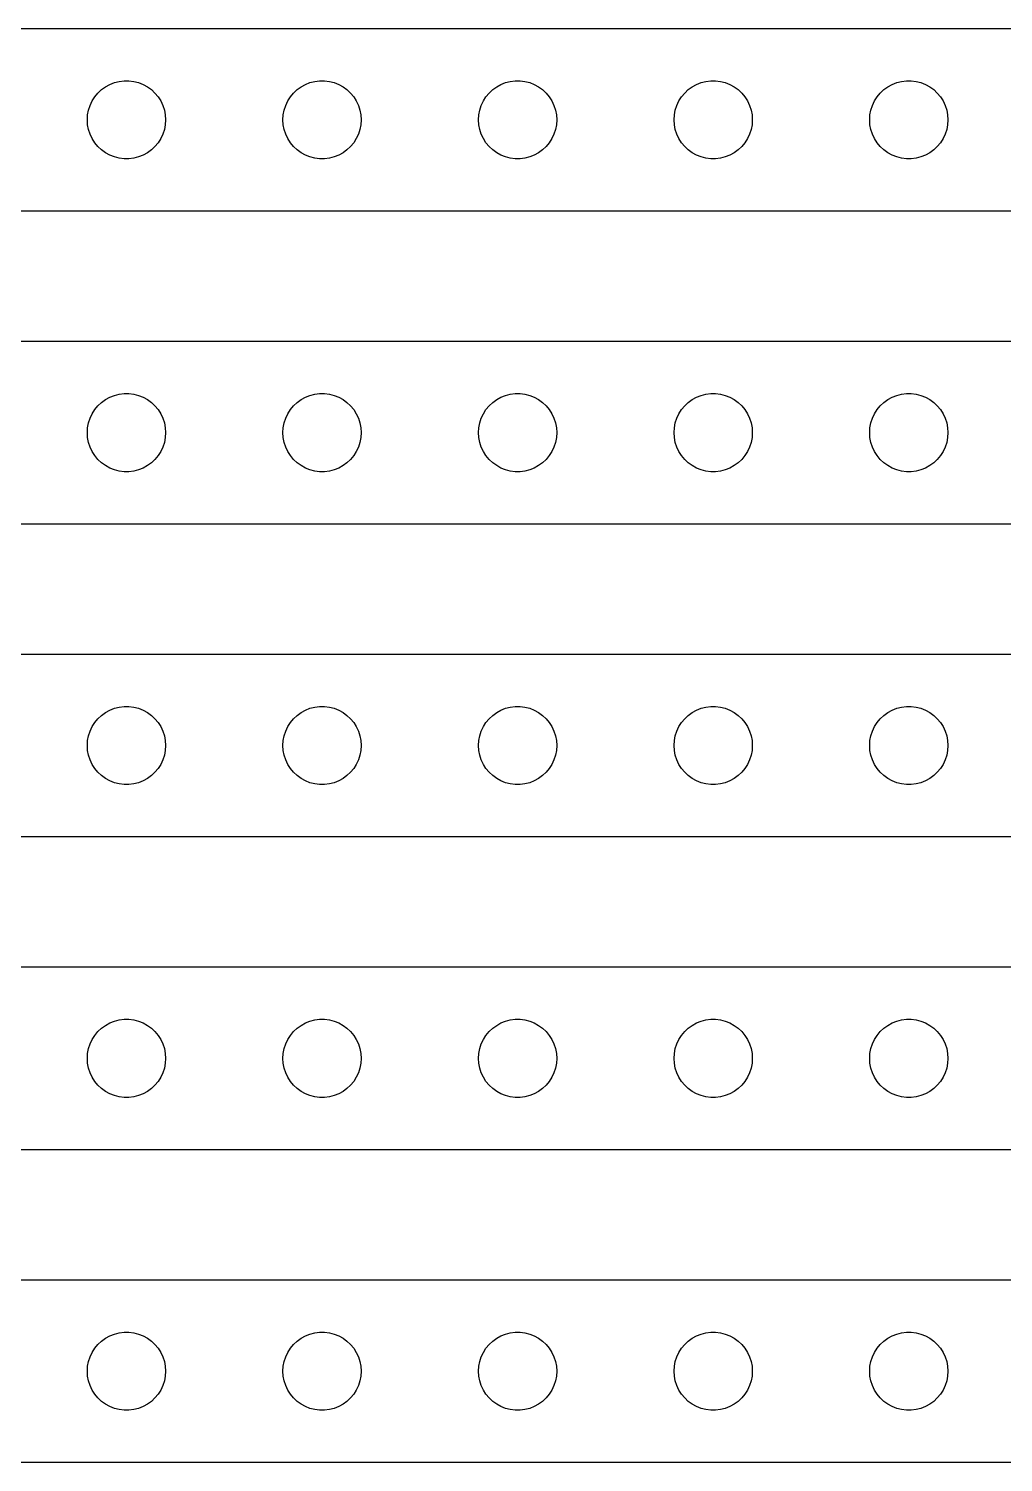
# Model space of a CAD drawing. Header units: metres. Extents: x -150 to 150, y 113 to 223.
# Drawn here: x 0 to 74.8, y 113 to 223 of the extents above; entities that cross this region are included whole.
import ezdxf

# ---------------------------------------------------------------- set-up
doc = ezdxf.new("R2010")
doc.units = ezdxf.units.M

msp = doc.modelspace()

# ---------------------------------------------------------------- linework, layer by layer
for p, q in [((144.814, 222.99), (-144.814, 222.99)), ((6.57294, 218.853), (6.93785, 218.947)), ((6.93785, 218.947), (7.31161, 218.994)), ((7.31161, 218.994), (7.68837, 218.994)), ((7.68837, 218.994), (8.06213, 218.947)), ((8.06213, 218.947), (8.42705, 218.853)), ((21.5729, 218.853), (21.9379, 218.947)), ((21.9379, 218.947), (22.3116, 218.994)), ((22.3116, 218.994), (22.6884, 218.994)), ((22.6884, 218.994), (23.0621, 218.947)), ((23.0621, 218.947), (23.427, 218.853)), ((36.5729, 218.853), (36.9379, 218.947)), ((36.9379, 218.947), (37.3116, 218.994)), ((37.3116, 218.994), (37.6884, 218.994)), ((37.6884, 218.994), (38.0621, 218.947)), ((38.0621, 218.947), (38.427, 218.853)), ((51.5729, 218.853), (51.9379, 218.947)), ((51.9379, 218.947), (52.3116, 218.994)), ((52.3116, 218.994), (52.6884, 218.994)), ((52.6884, 218.994), (53.0621, 218.947)), ((53.0621, 218.947), (53.427, 218.853)), ((66.573, 218.853), (66.9379, 218.947)), ((66.9379, 218.947), (67.3116, 218.994)), ((67.3116, 218.994), (67.6884, 218.994)), ((67.6884, 218.994), (68.0621, 218.947)), ((68.0621, 218.947), (68.427, 218.853)), ((4.87108, 217.445), (5.07294, 217.763)), ((5.07294, 217.763), (5.31308, 218.054)), ((5.31308, 218.054), (5.58772, 218.312)), ((5.58772, 218.312), (5.89252, 218.533)), ((5.89252, 218.533), (6.22266, 218.714)), ((6.22266, 218.714), (6.57294, 218.853)), ((8.42705, 218.853), (8.77733, 218.714)), ((8.77733, 218.714), (9.10747, 218.533)), ((9.10747, 218.533), (9.41226, 218.312)), ((9.41226, 218.312), (9.6869, 218.054)), ((9.6869, 218.054), (9.92705, 217.763)), ((9.92705, 217.763), (10.1289, 217.445)), ((19.8711, 217.445), (20.0729, 217.763)), ((20.0729, 217.763), (20.3131, 218.054)), ((20.3131, 218.054), (20.5877, 218.312)), ((20.5877, 218.312), (20.8925, 218.533)), ((20.8925, 218.533), (21.2227, 218.714)), ((21.2227, 218.714), (21.5729, 218.853)), ((23.427, 218.853), (23.7773, 218.714)), ((23.7773, 218.714), (24.1075, 218.533)), ((24.1075, 218.533), (24.4123, 218.312)), ((24.4123, 218.312), (24.6869, 218.054)), ((24.6869, 218.054), (24.927, 217.763)), ((24.927, 217.763), (25.1289, 217.445)), ((34.8711, 217.445), (35.0729, 217.763)), ((35.0729, 217.763), (35.3131, 218.054)), ((35.3131, 218.054), (35.5877, 218.312)), ((35.5877, 218.312), (35.8925, 218.533)), ((35.8925, 218.533), (36.2227, 218.714)), ((36.2227, 218.714), (36.5729, 218.853)), ((38.427, 218.853), (38.7773, 218.714)), ((38.7773, 218.714), (39.1075, 218.533)), ((39.1075, 218.533), (39.4123, 218.312)), ((39.4123, 218.312), (39.6869, 218.054)), ((39.6869, 218.054), (39.927, 217.763)), ((39.927, 217.763), (40.1289, 217.445)), ((49.8711, 217.445), (50.0729, 217.763)), ((50.0729, 217.763), (50.3131, 218.054)), ((50.3131, 218.054), (50.5877, 218.312)), ((50.5877, 218.312), (50.8925, 218.533)), ((50.8925, 218.533), (51.2227, 218.714)), ((51.2227, 218.714), (51.5729, 218.853)), ((53.427, 218.853), (53.7773, 218.714)), ((53.7773, 218.714), (54.1075, 218.533)), ((54.1075, 218.533), (54.4123, 218.312)), ((54.4123, 218.312), (54.6869, 218.054)), ((54.6869, 218.054), (54.927, 217.763)), ((54.927, 217.763), (55.1289, 217.445)), ((64.8711, 217.445), (65.073, 217.763)), ((65.073, 217.763), (65.3131, 218.054)), ((65.3131, 218.054), (65.5877, 218.312)), ((65.5877, 218.312), (65.8925, 218.533)), ((65.8925, 218.533), (66.2227, 218.714)), ((66.2227, 218.714), (66.573, 218.853)), ((68.427, 218.853), (68.7773, 218.714)), ((68.7773, 218.714), (69.1075, 218.533)), ((69.1075, 218.533), (69.4123, 218.312)), ((69.4123, 218.312), (69.6869, 218.054)), ((69.6869, 218.054), (69.927, 217.763)), ((69.927, 217.763), (70.1289, 217.445)), ((4.52365, 216.376), (4.59424, 216.746)), ((4.59424, 216.746), (4.71066, 217.104)), ((4.71066, 217.104), (4.87108, 217.445)), ((10.1289, 217.445), (10.2893, 217.104)), ((10.2893, 217.104), (10.4057, 216.746)), ((10.4057, 216.746), (10.4763, 216.376)), ((19.5237, 216.376), (19.5942, 216.746)), ((19.5942, 216.746), (19.7107, 217.104)), ((19.7107, 217.104), (19.8711, 217.445)), ((25.1289, 217.445), (25.2893, 217.104)), ((25.2893, 217.104), (25.4057, 216.746)), ((25.4057, 216.746), (25.4763, 216.376)), ((34.5237, 216.376), (34.5942, 216.746)), ((34.5942, 216.746), (34.7107, 217.104)), ((34.7107, 217.104), (34.8711, 217.445)), ((40.1289, 217.445), (40.2893, 217.104)), ((40.2893, 217.104), (40.4057, 216.746)), ((40.4057, 216.746), (40.4763, 216.376)), ((49.5237, 216.376), (49.5942, 216.746)), ((49.5942, 216.746), (49.7107, 217.104)), ((49.7107, 217.104), (49.8711, 217.445)), ((55.1289, 217.445), (55.2893, 217.104)), ((55.2893, 217.104), (55.4057, 216.746)), ((55.4057, 216.746), (55.4763, 216.376)), ((64.5237, 216.376), (64.5943, 216.746)), ((64.5943, 216.746), (64.7107, 217.104)), ((64.7107, 217.104), (64.8711, 217.445)), ((70.1289, 217.445), (70.2893, 217.104)), ((70.2893, 217.104), (70.4057, 216.746)), ((70.4057, 216.746), (70.4763, 216.376)), ((4.5, 216), (4.52365, 216.376)), ((4.52365, 215.624), (4.5, 216)), ((4.59424, 215.254), (4.52365, 215.624)), ((10.4763, 215.624), (10.4057, 215.254)), ((10.4763, 216.376), (10.5, 216)), ((10.5, 216), (10.4763, 215.624)), ((19.5, 216), (19.5237, 216.376)), ((19.5237, 215.624), (19.5, 216)), ((19.5942, 215.254), (19.5237, 215.624)), ((25.4763, 215.624), (25.4057, 215.254)), ((25.4763, 216.376), (25.5, 216)), ((25.5, 216), (25.4763, 215.624)), ((34.5, 216), (34.5237, 216.376)), ((34.5237, 215.624), (34.5, 216)), ((34.5942, 215.254), (34.5237, 215.624)), ((40.4763, 215.624), (40.4057, 215.254)), ((40.4763, 216.376), (40.5, 216)), ((40.5, 216), (40.4763, 215.624)), ((49.5, 216), (49.5237, 216.376)), ((49.5237, 215.624), (49.5, 216)), ((49.5942, 215.254), (49.5237, 215.624)), ((55.4763, 215.624), (55.4057, 215.254)), ((55.4763, 216.376), (55.5, 216)), ((55.5, 216), (55.4763, 215.624)), ((64.5, 216), (64.5237, 216.376)), ((64.5237, 215.624), (64.5, 216)), ((64.5943, 215.254), (64.5237, 215.624)), ((70.4763, 215.624), (70.4057, 215.254)), ((70.4763, 216.376), (70.5, 216)), ((70.5, 216), (70.4763, 215.624)), ((4.71066, 214.896), (4.59424, 215.254)), ((4.87108, 214.555), (4.71066, 214.896)), ((5.07294, 214.237), (4.87108, 214.555)), ((10.1289, 214.555), (9.92705, 214.237)), ((10.2893, 214.896), (10.1289, 214.555)), ((10.4057, 215.254), (10.2893, 214.896)), ((19.7107, 214.896), (19.5942, 215.254)), ((19.8711, 214.555), (19.7107, 214.896)), ((20.0729, 214.237), (19.8711, 214.555)), ((25.1289, 214.555), (24.927, 214.237)), ((25.2893, 214.896), (25.1289, 214.555)), ((25.4057, 215.254), (25.2893, 214.896)), ((34.7107, 214.896), (34.5942, 215.254)), ((34.8711, 214.555), (34.7107, 214.896)), ((35.0729, 214.237), (34.8711, 214.555)), ((40.1289, 214.555), (39.927, 214.237)), ((40.2893, 214.896), (40.1289, 214.555)), ((40.4057, 215.254), (40.2893, 214.896)), ((49.7107, 214.896), (49.5942, 215.254)), ((49.8711, 214.555), (49.7107, 214.896)), ((50.0729, 214.237), (49.8711, 214.555)), ((55.1289, 214.555), (54.927, 214.237)), ((55.2893, 214.896), (55.1289, 214.555)), ((55.4057, 215.254), (55.2893, 214.896)), ((64.7107, 214.896), (64.5943, 215.254)), ((64.8711, 214.555), (64.7107, 214.896)), ((65.073, 214.237), (64.8711, 214.555)), ((70.1289, 214.555), (69.927, 214.237)), ((70.2893, 214.896), (70.1289, 214.555)), ((70.4057, 215.254), (70.2893, 214.896)), ((5.31308, 213.946), (5.07294, 214.237)), ((5.58772, 213.688), (5.31308, 213.946)), ((5.89252, 213.467), (5.58772, 213.688)), ((6.22266, 213.286), (5.89252, 213.467)), ((9.10747, 213.467), (8.77733, 213.286)), ((9.41226, 213.688), (9.10747, 213.467)), ((9.6869, 213.946), (9.41226, 213.688)), ((9.92705, 214.237), (9.6869, 213.946)), ((20.3131, 213.946), (20.0729, 214.237)), ((20.5877, 213.688), (20.3131, 213.946)), ((20.8925, 213.467), (20.5877, 213.688)), ((21.2227, 213.286), (20.8925, 213.467)), ((24.1075, 213.467), (23.7773, 213.286)), ((24.4123, 213.688), (24.1075, 213.467)), ((24.6869, 213.946), (24.4123, 213.688)), ((24.927, 214.237), (24.6869, 213.946)), ((35.3131, 213.946), (35.0729, 214.237)), ((35.5877, 213.688), (35.3131, 213.946)), ((35.8925, 213.467), (35.5877, 213.688)), ((36.2227, 213.286), (35.8925, 213.467)), ((39.1075, 213.467), (38.7773, 213.286)), ((39.4123, 213.688), (39.1075, 213.467)), ((39.6869, 213.946), (39.4123, 213.688)), ((39.927, 214.237), (39.6869, 213.946)), ((50.3131, 213.946), (50.0729, 214.237)), ((50.5877, 213.688), (50.3131, 213.946)), ((50.8925, 213.467), (50.5877, 213.688)), ((51.2227, 213.286), (50.8925, 213.467)), ((54.1075, 213.467), (53.7773, 213.286)), ((54.4123, 213.688), (54.1075, 213.467)), ((54.6869, 213.946), (54.4123, 213.688)), ((54.927, 214.237), (54.6869, 213.946)), ((65.3131, 213.946), (65.073, 214.237)), ((65.5877, 213.688), (65.3131, 213.946)), ((65.8925, 213.467), (65.5877, 213.688)), ((66.2227, 213.286), (65.8925, 213.467)), ((69.1075, 213.467), (68.7773, 213.286)), ((69.4123, 213.688), (69.1075, 213.467)), ((69.6869, 213.946), (69.4123, 213.688)), ((69.927, 214.237), (69.6869, 213.946)), ((6.57294, 213.147), (6.22266, 213.286)), ((6.93785, 213.053), (6.57294, 213.147)), ((7.31161, 213.006), (6.93785, 213.053)), ((7.68837, 213.006), (7.31161, 213.006)), ((8.06213, 213.053), (7.68837, 213.006)), ((8.42705, 213.147), (8.06213, 213.053)), ((8.77733, 213.286), (8.42705, 213.147)), ((21.5729, 213.147), (21.2227, 213.286)), ((21.9379, 213.053), (21.5729, 213.147)), ((22.3116, 213.006), (21.9379, 213.053)), ((22.6884, 213.006), (22.3116, 213.006)), ((23.0621, 213.053), (22.6884, 213.006)), ((23.427, 213.147), (23.0621, 213.053)), ((23.7773, 213.286), (23.427, 213.147)), ((36.5729, 213.147), (36.2227, 213.286)), ((36.9379, 213.053), (36.5729, 213.147)), ((37.3116, 213.006), (36.9379, 213.053)), ((37.6884, 213.006), (37.3116, 213.006)), ((38.0621, 213.053), (37.6884, 213.006)), ((38.427, 213.147), (38.0621, 213.053)), ((38.7773, 213.286), (38.427, 213.147)), ((51.5729, 213.147), (51.2227, 213.286)), ((51.9379, 213.053), (51.5729, 213.147)), ((52.3116, 213.006), (51.9379, 213.053)), ((52.6884, 213.006), (52.3116, 213.006)), ((53.0621, 213.053), (52.6884, 213.006)), ((53.427, 213.147), (53.0621, 213.053)), ((53.7773, 213.286), (53.427, 213.147)), ((66.573, 213.147), (66.2227, 213.286)), ((66.9379, 213.053), (66.573, 213.147)), ((67.3116, 213.006), (66.9379, 213.053)), ((67.6884, 213.006), (67.3116, 213.006)), ((68.0621, 213.053), (67.6884, 213.006)), ((68.427, 213.147), (68.0621, 213.053)), ((68.7773, 213.286), (68.427, 213.147)), ((-144.814, 209.01), (144.814, 209.01)), ((144.814, 198.99), (-144.814, 198.99)), ((5.89252, 194.533), (6.22266, 194.714)), ((6.22266, 194.714), (6.57294, 194.853)), ((6.57294, 194.853), (6.93785, 194.947)), ((6.93785, 194.947), (7.31161, 194.994)), ((7.31161, 194.994), (7.68837, 194.994)), ((7.68837, 194.994), (8.06213, 194.947)), ((8.06213, 194.947), (8.42705, 194.853)), ((8.42705, 194.853), (8.77733, 194.714)), ((8.77733, 194.714), (9.10747, 194.533)), ((20.8925, 194.533), (21.2227, 194.714)), ((21.2227, 194.714), (21.5729, 194.853)), ((21.5729, 194.853), (21.9379, 194.947)), ((21.9379, 194.947), (22.3116, 194.994)), ((22.3116, 194.994), (22.6884, 194.994)), ((22.6884, 194.994), (23.0621, 194.947)), ((23.0621, 194.947), (23.427, 194.853)), ((23.427, 194.853), (23.7773, 194.714)), ((23.7773, 194.714), (24.1075, 194.533)), ((35.8925, 194.533), (36.2227, 194.714)), ((36.2227, 194.714), (36.5729, 194.853)), ((36.5729, 194.853), (36.9379, 194.947)), ((36.9379, 194.947), (37.3116, 194.994)), ((37.3116, 194.994), (37.6884, 194.994)), ((37.6884, 194.994), (38.0621, 194.947)), ((38.0621, 194.947), (38.427, 194.853)), ((38.427, 194.853), (38.7773, 194.714)), ((38.7773, 194.714), (39.1075, 194.533)), ((50.8925, 194.533), (51.2227, 194.714)), ((51.2227, 194.714), (51.5729, 194.853)), ((51.5729, 194.853), (51.9379, 194.947)), ((51.9379, 194.947), (52.3116, 194.994)), ((52.3116, 194.994), (52.6884, 194.994)), ((52.6884, 194.994), (53.0621, 194.947)), ((53.0621, 194.947), (53.427, 194.853)), ((53.427, 194.853), (53.7773, 194.714)), ((53.7773, 194.714), (54.1075, 194.533)), ((65.8925, 194.533), (66.2227, 194.714)), ((66.2227, 194.714), (66.573, 194.853)), ((66.573, 194.853), (66.9379, 194.947)), ((66.9379, 194.947), (67.3116, 194.994)), ((67.3116, 194.994), (67.6884, 194.994)), ((67.6884, 194.994), (68.0621, 194.947)), ((68.0621, 194.947), (68.427, 194.853)), ((68.427, 194.853), (68.7773, 194.714)), ((68.7773, 194.714), (69.1075, 194.533)), ((4.87108, 193.445), (5.07294, 193.763)), ((5.07294, 193.763), (5.31308, 194.054)), ((5.31308, 194.054), (5.58772, 194.312)), ((5.58772, 194.312), (5.89252, 194.533)), ((9.10747, 194.533), (9.41226, 194.312)), ((9.41226, 194.312), (9.6869, 194.054)), ((9.6869, 194.054), (9.92705, 193.763)), ((9.92705, 193.763), (10.1289, 193.445)), ((19.8711, 193.445), (20.0729, 193.763)), ((20.0729, 193.763), (20.3131, 194.054)), ((20.3131, 194.054), (20.5877, 194.312)), ((20.5877, 194.312), (20.8925, 194.533)), ((24.1075, 194.533), (24.4123, 194.312)), ((24.4123, 194.312), (24.6869, 194.054)), ((24.6869, 194.054), (24.927, 193.763)), ((24.927, 193.763), (25.1289, 193.445)), ((34.8711, 193.445), (35.0729, 193.763)), ((35.0729, 193.763), (35.3131, 194.054)), ((35.3131, 194.054), (35.5877, 194.312)), ((35.5877, 194.312), (35.8925, 194.533)), ((39.1075, 194.533), (39.4123, 194.312)), ((39.4123, 194.312), (39.6869, 194.054)), ((39.6869, 194.054), (39.927, 193.763)), ((39.927, 193.763), (40.1289, 193.445)), ((49.8711, 193.445), (50.0729, 193.763)), ((50.0729, 193.763), (50.3131, 194.054)), ((50.3131, 194.054), (50.5877, 194.312)), ((50.5877, 194.312), (50.8925, 194.533)), ((54.1075, 194.533), (54.4123, 194.312)), ((54.4123, 194.312), (54.6869, 194.054)), ((54.6869, 194.054), (54.927, 193.763)), ((54.927, 193.763), (55.1289, 193.445)), ((64.8711, 193.445), (65.073, 193.763)), ((65.073, 193.763), (65.3131, 194.054)), ((65.3131, 194.054), (65.5877, 194.312)), ((65.5877, 194.312), (65.8925, 194.533)), ((69.1075, 194.533), (69.4123, 194.312)), ((69.4123, 194.312), (69.6869, 194.054)), ((69.6869, 194.054), (69.927, 193.763)), ((69.927, 193.763), (70.1289, 193.445)), ((4.52365, 192.376), (4.59424, 192.746)), ((4.59424, 192.746), (4.71066, 193.104)), ((4.71066, 193.104), (4.87108, 193.445)), ((10.1289, 193.445), (10.2893, 193.104)), ((10.2893, 193.104), (10.4057, 192.746)), ((10.4057, 192.746), (10.4763, 192.376)), ((19.5237, 192.376), (19.5942, 192.746)), ((19.5942, 192.746), (19.7107, 193.104)), ((19.7107, 193.104), (19.8711, 193.445)), ((25.1289, 193.445), (25.2893, 193.104)), ((25.2893, 193.104), (25.4057, 192.746)), ((25.4057, 192.746), (25.4763, 192.376)), ((34.5237, 192.376), (34.5942, 192.746)), ((34.5942, 192.746), (34.7107, 193.104)), ((34.7107, 193.104), (34.8711, 193.445)), ((40.1289, 193.445), (40.2893, 193.104)), ((40.2893, 193.104), (40.4057, 192.746)), ((40.4057, 192.746), (40.4763, 192.376)), ((49.5237, 192.376), (49.5942, 192.746)), ((49.5942, 192.746), (49.7107, 193.104)), ((49.7107, 193.104), (49.8711, 193.445)), ((55.1289, 193.445), (55.2893, 193.104)), ((55.2893, 193.104), (55.4057, 192.746)), ((55.4057, 192.746), (55.4763, 192.376)), ((64.5237, 192.376), (64.5943, 192.746)), ((64.5943, 192.746), (64.7107, 193.104)), ((64.7107, 193.104), (64.8711, 193.445)), ((70.1289, 193.445), (70.2893, 193.104)), ((70.2893, 193.104), (70.4057, 192.746)), ((70.4057, 192.746), (70.4763, 192.376)), ((4.5, 192), (4.52365, 192.376)), ((4.52365, 191.624), (4.5, 192)), ((4.59424, 191.254), (4.52365, 191.624)), ((10.4763, 191.624), (10.4057, 191.254)), ((10.4763, 192.376), (10.5, 192)), ((10.5, 192), (10.4763, 191.624)), ((19.5, 192), (19.5237, 192.376)), ((19.5237, 191.624), (19.5, 192)), ((19.5942, 191.254), (19.5237, 191.624)), ((25.4763, 191.624), (25.4057, 191.254)), ((25.4763, 192.376), (25.5, 192)), ((25.5, 192), (25.4763, 191.624)), ((34.5, 192), (34.5237, 192.376)), ((34.5237, 191.624), (34.5, 192)), ((34.5942, 191.254), (34.5237, 191.624)), ((40.4763, 191.624), (40.4057, 191.254)), ((40.4763, 192.376), (40.5, 192)), ((40.5, 192), (40.4763, 191.624)), ((49.5, 192), (49.5237, 192.376)), ((49.5237, 191.624), (49.5, 192)), ((49.5942, 191.254), (49.5237, 191.624)), ((55.4763, 191.624), (55.4057, 191.254)), ((55.4763, 192.376), (55.5, 192)), ((55.5, 192), (55.4763, 191.624)), ((64.5, 192), (64.5237, 192.376)), ((64.5237, 191.624), (64.5, 192)), ((64.5943, 191.254), (64.5237, 191.624)), ((70.4763, 191.624), (70.4057, 191.254)), ((70.4763, 192.376), (70.5, 192)), ((70.5, 192), (70.4763, 191.624)), ((4.71066, 190.896), (4.59424, 191.254)), ((4.87108, 190.555), (4.71066, 190.896)), ((5.07294, 190.237), (4.87108, 190.555)), ((10.1289, 190.555), (9.92705, 190.237)), ((10.2893, 190.896), (10.1289, 190.555)), ((10.4057, 191.254), (10.2893, 190.896)), ((19.7107, 190.896), (19.5942, 191.254)), ((19.8711, 190.555), (19.7107, 190.896)), ((20.0729, 190.237), (19.8711, 190.555)), ((25.1289, 190.555), (24.927, 190.237)), ((25.2893, 190.896), (25.1289, 190.555)), ((25.4057, 191.254), (25.2893, 190.896)), ((34.7107, 190.896), (34.5942, 191.254)), ((34.8711, 190.555), (34.7107, 190.896)), ((35.0729, 190.237), (34.8711, 190.555)), ((40.1289, 190.555), (39.927, 190.237)), ((40.2893, 190.896), (40.1289, 190.555)), ((40.4057, 191.254), (40.2893, 190.896)), ((49.7107, 190.896), (49.5942, 191.254)), ((49.8711, 190.555), (49.7107, 190.896)), ((50.0729, 190.237), (49.8711, 190.555)), ((55.1289, 190.555), (54.927, 190.237)), ((55.2893, 190.896), (55.1289, 190.555)), ((55.4057, 191.254), (55.2893, 190.896)), ((64.7107, 190.896), (64.5943, 191.254)), ((64.8711, 190.555), (64.7107, 190.896)), ((65.073, 190.237), (64.8711, 190.555)), ((70.1289, 190.555), (69.927, 190.237)), ((70.2893, 190.896), (70.1289, 190.555)), ((70.4057, 191.254), (70.2893, 190.896)), ((5.31308, 189.946), (5.07294, 190.237)), ((5.58772, 189.688), (5.31308, 189.946)), ((5.89252, 189.467), (5.58772, 189.688)), ((6.22266, 189.286), (5.89252, 189.467)), ((6.57294, 189.147), (6.22266, 189.286)), ((8.77733, 189.286), (8.42705, 189.147)), ((9.10747, 189.467), (8.77733, 189.286)), ((9.41226, 189.688), (9.10747, 189.467)), ((9.6869, 189.946), (9.41226, 189.688)), ((9.92705, 190.237), (9.6869, 189.946)), ((20.3131, 189.946), (20.0729, 190.237)), ((20.5877, 189.688), (20.3131, 189.946)), ((20.8925, 189.467), (20.5877, 189.688)), ((21.2227, 189.286), (20.8925, 189.467)), ((21.5729, 189.147), (21.2227, 189.286)), ((23.7773, 189.286), (23.427, 189.147)), ((24.1075, 189.467), (23.7773, 189.286)), ((24.4123, 189.688), (24.1075, 189.467)), ((24.6869, 189.946), (24.4123, 189.688)), ((24.927, 190.237), (24.6869, 189.946)), ((35.3131, 189.946), (35.0729, 190.237)), ((35.5877, 189.688), (35.3131, 189.946)), ((35.8925, 189.467), (35.5877, 189.688)), ((36.2227, 189.286), (35.8925, 189.467)), ((36.5729, 189.147), (36.2227, 189.286)), ((38.7773, 189.286), (38.427, 189.147)), ((39.1075, 189.467), (38.7773, 189.286)), ((39.4123, 189.688), (39.1075, 189.467)), ((39.6869, 189.946), (39.4123, 189.688)), ((39.927, 190.237), (39.6869, 189.946)), ((50.3131, 189.946), (50.0729, 190.237)), ((50.5877, 189.688), (50.3131, 189.946)), ((50.8925, 189.467), (50.5877, 189.688)), ((51.2227, 189.286), (50.8925, 189.467)), ((51.5729, 189.147), (51.2227, 189.286)), ((53.7773, 189.286), (53.427, 189.147)), ((54.1075, 189.467), (53.7773, 189.286)), ((54.4123, 189.688), (54.1075, 189.467)), ((54.6869, 189.946), (54.4123, 189.688)), ((54.927, 190.237), (54.6869, 189.946)), ((65.3131, 189.946), (65.073, 190.237)), ((65.5877, 189.688), (65.3131, 189.946)), ((65.8925, 189.467), (65.5877, 189.688)), ((66.2227, 189.286), (65.8925, 189.467)), ((66.573, 189.147), (66.2227, 189.286)), ((68.7773, 189.286), (68.427, 189.147)), ((69.1075, 189.467), (68.7773, 189.286)), ((69.4123, 189.688), (69.1075, 189.467)), ((69.6869, 189.946), (69.4123, 189.688)), ((69.927, 190.237), (69.6869, 189.946)), ((6.93785, 189.053), (6.57294, 189.147)), ((7.31161, 189.006), (6.93785, 189.053)), ((7.68837, 189.006), (7.31161, 189.006)), ((8.06213, 189.053), (7.68837, 189.006)), ((8.42705, 189.147), (8.06213, 189.053)), ((21.9379, 189.053), (21.5729, 189.147)), ((22.3116, 189.006), (21.9379, 189.053)), ((22.6884, 189.006), (22.3116, 189.006)), ((23.0621, 189.053), (22.6884, 189.006)), ((23.427, 189.147), (23.0621, 189.053)), ((36.9379, 189.053), (36.5729, 189.147)), ((37.3116, 189.006), (36.9379, 189.053)), ((37.6884, 189.006), (37.3116, 189.006)), ((38.0621, 189.053), (37.6884, 189.006)), ((38.427, 189.147), (38.0621, 189.053)), ((51.9379, 189.053), (51.5729, 189.147)), ((52.3116, 189.006), (51.9379, 189.053)), ((52.6884, 189.006), (52.3116, 189.006)), ((53.0621, 189.053), (52.6884, 189.006)), ((53.427, 189.147), (53.0621, 189.053)), ((66.9379, 189.053), (66.573, 189.147)), ((67.3116, 189.006), (66.9379, 189.053)), ((67.6884, 189.006), (67.3116, 189.006)), ((68.0621, 189.053), (67.6884, 189.006)), ((68.427, 189.147), (68.0621, 189.053)), ((-144.814, 185.01), (144.814, 185.01)), ((144.814, 174.99), (-144.814, 174.99)), ((5.58772, 170.312), (5.89252, 170.533)), ((5.89252, 170.533), (6.22266, 170.714)), ((6.22266, 170.714), (6.57294, 170.853)), ((6.57294, 170.853), (6.93785, 170.947)), ((6.93785, 170.947), (7.31161, 170.994)), ((7.31161, 170.994), (7.68837, 170.994)), ((7.68837, 170.994), (8.06213, 170.947)), ((8.06213, 170.947), (8.42705, 170.853)), ((8.42705, 170.853), (8.77733, 170.714)), ((8.77733, 170.714), (9.10747, 170.533)), ((9.10747, 170.533), (9.41226, 170.312)), ((20.5877, 170.312), (20.8925, 170.533)), ((20.8925, 170.533), (21.2227, 170.714)), ((21.2227, 170.714), (21.5729, 170.853)), ((21.5729, 170.853), (21.9379, 170.947)), ((21.9379, 170.947), (22.3116, 170.994)), ((22.3116, 170.994), (22.6884, 170.994)), ((22.6884, 170.994), (23.0621, 170.947)), ((23.0621, 170.947), (23.427, 170.853)), ((23.427, 170.853), (23.7773, 170.714)), ((23.7773, 170.714), (24.1075, 170.533)), ((24.1075, 170.533), (24.4123, 170.312)), ((35.5877, 170.312), (35.8925, 170.533)), ((35.8925, 170.533), (36.2227, 170.714)), ((36.2227, 170.714), (36.5729, 170.853)), ((36.5729, 170.853), (36.9379, 170.947)), ((36.9379, 170.947), (37.3116, 170.994)), ((37.3116, 170.994), (37.6884, 170.994)), ((37.6884, 170.994), (38.0621, 170.947)), ((38.0621, 170.947), (38.427, 170.853)), ((38.427, 170.853), (38.7773, 170.714)), ((38.7773, 170.714), (39.1075, 170.533)), ((39.1075, 170.533), (39.4123, 170.312)), ((50.5877, 170.312), (50.8925, 170.533)), ((50.8925, 170.533), (51.2227, 170.714)), ((51.2227, 170.714), (51.5729, 170.853)), ((51.5729, 170.853), (51.9379, 170.947)), ((51.9379, 170.947), (52.3116, 170.994)), ((52.3116, 170.994), (52.6884, 170.994)), ((52.6884, 170.994), (53.0621, 170.947)), ((53.0621, 170.947), (53.427, 170.853)), ((53.427, 170.853), (53.7773, 170.714)), ((53.7773, 170.714), (54.1075, 170.533)), ((54.1075, 170.533), (54.4123, 170.312)), ((65.5877, 170.312), (65.8925, 170.533)), ((65.8925, 170.533), (66.2227, 170.714)), ((66.2227, 170.714), (66.573, 170.853)), ((66.573, 170.853), (66.9379, 170.947)), ((66.9379, 170.947), (67.3116, 170.994)), ((67.3116, 170.994), (67.6884, 170.994)), ((67.6884, 170.994), (68.0621, 170.947)), ((68.0621, 170.947), (68.427, 170.853)), ((68.427, 170.853), (68.7773, 170.714)), ((68.7773, 170.714), (69.1075, 170.533)), ((69.1075, 170.533), (69.4123, 170.312)), ((4.71066, 169.104), (4.87108, 169.445)), ((4.87108, 169.445), (5.07294, 169.763)), ((5.07294, 169.763), (5.31308, 170.054)), ((5.31308, 170.054), (5.58772, 170.312)), ((9.41226, 170.312), (9.6869, 170.054)), ((9.6869, 170.054), (9.92705, 169.763)), ((9.92705, 169.763), (10.1289, 169.445)), ((10.1289, 169.445), (10.2893, 169.104)), ((19.7107, 169.104), (19.8711, 169.445)), ((19.8711, 169.445), (20.0729, 169.763)), ((20.0729, 169.763), (20.3131, 170.054)), ((20.3131, 170.054), (20.5877, 170.312)), ((24.4123, 170.312), (24.6869, 170.054)), ((24.6869, 170.054), (24.927, 169.763)), ((24.927, 169.763), (25.1289, 169.445)), ((25.1289, 169.445), (25.2893, 169.104)), ((34.7107, 169.104), (34.8711, 169.445)), ((34.8711, 169.445), (35.0729, 169.763)), ((35.0729, 169.763), (35.3131, 170.054)), ((35.3131, 170.054), (35.5877, 170.312)), ((39.4123, 170.312), (39.6869, 170.054)), ((39.6869, 170.054), (39.927, 169.763)), ((39.927, 169.763), (40.1289, 169.445)), ((40.1289, 169.445), (40.2893, 169.104)), ((49.7107, 169.104), (49.8711, 169.445)), ((49.8711, 169.445), (50.0729, 169.763)), ((50.0729, 169.763), (50.3131, 170.054)), ((50.3131, 170.054), (50.5877, 170.312)), ((54.4123, 170.312), (54.6869, 170.054)), ((54.6869, 170.054), (54.927, 169.763)), ((54.927, 169.763), (55.1289, 169.445)), ((55.1289, 169.445), (55.2893, 169.104)), ((64.7107, 169.104), (64.8711, 169.445)), ((64.8711, 169.445), (65.073, 169.763)), ((65.073, 169.763), (65.3131, 170.054)), ((65.3131, 170.054), (65.5877, 170.312)), ((69.4123, 170.312), (69.6869, 170.054)), ((69.6869, 170.054), (69.927, 169.763)), ((69.927, 169.763), (70.1289, 169.445)), ((70.1289, 169.445), (70.2893, 169.104)), ((4.5, 168), (4.52365, 168.376)), ((4.52365, 168.376), (4.59424, 168.746)), ((4.59424, 168.746), (4.71066, 169.104)), ((10.2893, 169.104), (10.4057, 168.746)), ((10.4057, 168.746), (10.4763, 168.376)), ((10.4763, 168.376), (10.5, 168)), ((19.5, 168), (19.5237, 168.376)), ((19.5237, 168.376), (19.5942, 168.746)), ((19.5942, 168.746), (19.7107, 169.104)), ((25.2893, 169.104), (25.4057, 168.746)), ((25.4057, 168.746), (25.4763, 168.376)), ((25.4763, 168.376), (25.5, 168)), ((34.5, 168), (34.5237, 168.376)), ((34.5237, 168.376), (34.5942, 168.746)), ((34.5942, 168.746), (34.7107, 169.104)), ((40.2893, 169.104), (40.4057, 168.746)), ((40.4057, 168.746), (40.4763, 168.376)), ((40.4763, 168.376), (40.5, 168)), ((49.5, 168), (49.5237, 168.376)), ((49.5237, 168.376), (49.5942, 168.746)), ((49.5942, 168.746), (49.7107, 169.104)), ((55.2893, 169.104), (55.4057, 168.746)), ((55.4057, 168.746), (55.4763, 168.376)), ((55.4763, 168.376), (55.5, 168)), ((64.5, 168), (64.5237, 168.376)), ((64.5237, 168.376), (64.5943, 168.746)), ((64.5943, 168.746), (64.7107, 169.104)), ((70.2893, 169.104), (70.4057, 168.746)), ((70.4057, 168.746), (70.4763, 168.376)), ((70.4763, 168.376), (70.5, 168)), ((4.52365, 167.624), (4.5, 168)), ((4.59424, 167.254), (4.52365, 167.624)), ((4.71066, 166.896), (4.59424, 167.254)), ((10.4057, 167.254), (10.2893, 166.896)), ((10.4763, 167.624), (10.4057, 167.254)), ((10.5, 168), (10.4763, 167.624)), ((19.5237, 167.624), (19.5, 168)), ((19.5942, 167.254), (19.5237, 167.624)), ((19.7107, 166.896), (19.5942, 167.254)), ((25.4057, 167.254), (25.2893, 166.896)), ((25.4763, 167.624), (25.4057, 167.254)), ((25.5, 168), (25.4763, 167.624)), ((34.5237, 167.624), (34.5, 168)), ((34.5942, 167.254), (34.5237, 167.624)), ((34.7107, 166.896), (34.5942, 167.254)), ((40.4057, 167.254), (40.2893, 166.896)), ((40.4763, 167.624), (40.4057, 167.254)), ((40.5, 168), (40.4763, 167.624)), ((49.5237, 167.624), (49.5, 168)), ((49.5942, 167.254), (49.5237, 167.624)), ((49.7107, 166.896), (49.5942, 167.254)), ((55.4057, 167.254), (55.2893, 166.896)), ((55.4763, 167.624), (55.4057, 167.254)), ((55.5, 168), (55.4763, 167.624)), ((64.5237, 167.624), (64.5, 168)), ((64.5943, 167.254), (64.5237, 167.624)), ((64.7107, 166.896), (64.5943, 167.254)), ((70.4057, 167.254), (70.2893, 166.896)), ((70.4763, 167.624), (70.4057, 167.254)), ((70.5, 168), (70.4763, 167.624)), ((4.87108, 166.555), (4.71066, 166.896)), ((5.07294, 166.237), (4.87108, 166.555)), ((5.31308, 165.946), (5.07294, 166.237)), ((9.92705, 166.237), (9.6869, 165.946)), ((10.1289, 166.555), (9.92705, 166.237)), ((10.2893, 166.896), (10.1289, 166.555)), ((19.8711, 166.555), (19.7107, 166.896)), ((20.0729, 166.237), (19.8711, 166.555)), ((20.3131, 165.946), (20.0729, 166.237)), ((24.927, 166.237), (24.6869, 165.946)), ((25.1289, 166.555), (24.927, 166.237)), ((25.2893, 166.896), (25.1289, 166.555)), ((34.8711, 166.555), (34.7107, 166.896)), ((35.0729, 166.237), (34.8711, 166.555)), ((35.3131, 165.946), (35.0729, 166.237)), ((39.927, 166.237), (39.6869, 165.946)), ((40.1289, 166.555), (39.927, 166.237)), ((40.2893, 166.896), (40.1289, 166.555)), ((49.8711, 166.555), (49.7107, 166.896)), ((50.0729, 166.237), (49.8711, 166.555)), ((50.3131, 165.946), (50.0729, 166.237)), ((54.927, 166.237), (54.6869, 165.946)), ((55.1289, 166.555), (54.927, 166.237)), ((55.2893, 166.896), (55.1289, 166.555)), ((64.8711, 166.555), (64.7107, 166.896)), ((65.073, 166.237), (64.8711, 166.555)), ((65.3131, 165.946), (65.073, 166.237)), ((69.927, 166.237), (69.6869, 165.946)), ((70.1289, 166.555), (69.927, 166.237)), ((70.2893, 166.896), (70.1289, 166.555)), ((5.58772, 165.688), (5.31308, 165.946)), ((5.89252, 165.467), (5.58772, 165.688)), ((6.22266, 165.286), (5.89252, 165.467)), ((6.57294, 165.147), (6.22266, 165.286)), ((6.93785, 165.053), (6.57294, 165.147)), ((7.31161, 165.006), (6.93785, 165.053)), ((7.68837, 165.006), (7.31161, 165.006)), ((8.06213, 165.053), (7.68837, 165.006)), ((8.42705, 165.147), (8.06213, 165.053)), ((8.77733, 165.286), (8.42705, 165.147)), ((9.10747, 165.467), (8.77733, 165.286)), ((9.41226, 165.688), (9.10747, 165.467)), ((9.6869, 165.946), (9.41226, 165.688)), ((20.5877, 165.688), (20.3131, 165.946)), ((20.8925, 165.467), (20.5877, 165.688)), ((21.2227, 165.286), (20.8925, 165.467)), ((21.5729, 165.147), (21.2227, 165.286)), ((21.9379, 165.053), (21.5729, 165.147)), ((22.3116, 165.006), (21.9379, 165.053)), ((22.6884, 165.006), (22.3116, 165.006)), ((23.0621, 165.053), (22.6884, 165.006)), ((23.427, 165.147), (23.0621, 165.053)), ((23.7773, 165.286), (23.427, 165.147)), ((24.1075, 165.467), (23.7773, 165.286)), ((24.4123, 165.688), (24.1075, 165.467)), ((24.6869, 165.946), (24.4123, 165.688)), ((35.5877, 165.688), (35.3131, 165.946)), ((35.8925, 165.467), (35.5877, 165.688)), ((36.2227, 165.286), (35.8925, 165.467)), ((36.5729, 165.147), (36.2227, 165.286)), ((36.9379, 165.053), (36.5729, 165.147)), ((37.3116, 165.006), (36.9379, 165.053)), ((37.6884, 165.006), (37.3116, 165.006)), ((38.0621, 165.053), (37.6884, 165.006)), ((38.427, 165.147), (38.0621, 165.053)), ((38.7773, 165.286), (38.427, 165.147)), ((39.1075, 165.467), (38.7773, 165.286)), ((39.4123, 165.688), (39.1075, 165.467)), ((39.6869, 165.946), (39.4123, 165.688)), ((50.5877, 165.688), (50.3131, 165.946)), ((50.8925, 165.467), (50.5877, 165.688)), ((51.2227, 165.286), (50.8925, 165.467)), ((51.5729, 165.147), (51.2227, 165.286)), ((51.9379, 165.053), (51.5729, 165.147)), ((52.3116, 165.006), (51.9379, 165.053)), ((52.6884, 165.006), (52.3116, 165.006)), ((53.0621, 165.053), (52.6884, 165.006)), ((53.427, 165.147), (53.0621, 165.053)), ((53.7773, 165.286), (53.427, 165.147)), ((54.1075, 165.467), (53.7773, 165.286)), ((54.4123, 165.688), (54.1075, 165.467)), ((54.6869, 165.946), (54.4123, 165.688)), ((65.5877, 165.688), (65.3131, 165.946)), ((65.8925, 165.467), (65.5877, 165.688)), ((66.2227, 165.286), (65.8925, 165.467)), ((66.573, 165.147), (66.2227, 165.286)), ((66.9379, 165.053), (66.573, 165.147)), ((67.3116, 165.006), (66.9379, 165.053)), ((67.6884, 165.006), (67.3116, 165.006)), ((68.0621, 165.053), (67.6884, 165.006)), ((68.427, 165.147), (68.0621, 165.053)), ((68.7773, 165.286), (68.427, 165.147)), ((69.1075, 165.467), (68.7773, 165.286)), ((69.4123, 165.688), (69.1075, 165.467)), ((69.6869, 165.946), (69.4123, 165.688)), ((-144.814, 161.01), (144.814, 161.01)), ((144.814, 150.99), (-144.814, 150.99)), ((5.31308, 146.054), (5.58772, 146.312)), ((5.58772, 146.312), (5.89252, 146.533)), ((5.89252, 146.533), (6.22266, 146.714)), ((6.22266, 146.714), (6.57294, 146.853)), ((6.57294, 146.853), (6.93785, 146.947)), ((6.93785, 146.947), (7.31161, 146.994)), ((7.31161, 146.994), (7.68837, 146.994)), ((7.68837, 146.994), (8.06213, 146.947)), ((8.06213, 146.947), (8.42705, 146.853)), ((8.42705, 146.853), (8.77733, 146.714)), ((8.77733, 146.714), (9.10747, 146.533)), ((9.10747, 146.533), (9.41226, 146.312)), ((9.41226, 146.312), (9.6869, 146.054)), ((20.3131, 146.054), (20.5877, 146.312)), ((20.5877, 146.312), (20.8925, 146.533)), ((20.8925, 146.533), (21.2227, 146.714)), ((21.2227, 146.714), (21.5729, 146.853)), ((21.5729, 146.853), (21.9379, 146.947)), ((21.9379, 146.947), (22.3116, 146.994)), ((22.3116, 146.994), (22.6884, 146.994)), ((22.6884, 146.994), (23.0621, 146.947)), ((23.0621, 146.947), (23.427, 146.853)), ((23.427, 146.853), (23.7773, 146.714)), ((23.7773, 146.714), (24.1075, 146.533)), ((24.1075, 146.533), (24.4123, 146.312)), ((24.4123, 146.312), (24.6869, 146.054)), ((35.3131, 146.054), (35.5877, 146.312)), ((35.5877, 146.312), (35.8925, 146.533)), ((35.8925, 146.533), (36.2227, 146.714)), ((36.2227, 146.714), (36.5729, 146.853)), ((36.5729, 146.853), (36.9379, 146.947)), ((36.9379, 146.947), (37.3116, 146.994)), ((37.3116, 146.994), (37.6884, 146.994)), ((37.6884, 146.994), (38.0621, 146.947)), ((38.0621, 146.947), (38.427, 146.853)), ((38.427, 146.853), (38.7773, 146.714)), ((38.7773, 146.714), (39.1075, 146.533)), ((39.1075, 146.533), (39.4123, 146.312)), ((39.4123, 146.312), (39.6869, 146.054)), ((50.3131, 146.054), (50.5877, 146.312)), ((50.5877, 146.312), (50.8925, 146.533)), ((50.8925, 146.533), (51.2227, 146.714)), ((51.2227, 146.714), (51.5729, 146.853)), ((51.5729, 146.853), (51.9379, 146.947)), ((51.9379, 146.947), (52.3116, 146.994)), ((52.3116, 146.994), (52.6884, 146.994)), ((52.6884, 146.994), (53.0621, 146.947)), ((53.0621, 146.947), (53.427, 146.853)), ((53.427, 146.853), (53.7773, 146.714)), ((53.7773, 146.714), (54.1075, 146.533)), ((54.1075, 146.533), (54.4123, 146.312)), ((54.4123, 146.312), (54.6869, 146.054)), ((65.3131, 146.054), (65.5877, 146.312)), ((65.5877, 146.312), (65.8925, 146.533)), ((65.8925, 146.533), (66.2227, 146.714)), ((66.2227, 146.714), (66.573, 146.853)), ((66.573, 146.853), (66.9379, 146.947)), ((66.9379, 146.947), (67.3116, 146.994)), ((67.3116, 146.994), (67.6884, 146.994)), ((67.6884, 146.994), (68.0621, 146.947)), ((68.0621, 146.947), (68.427, 146.853)), ((68.427, 146.853), (68.7773, 146.714)), ((68.7773, 146.714), (69.1075, 146.533)), ((69.1075, 146.533), (69.4123, 146.312)), ((69.4123, 146.312), (69.6869, 146.054)), ((4.71066, 145.104), (4.87108, 145.445)), ((4.87108, 145.445), (5.07294, 145.763)), ((5.07294, 145.763), (5.31308, 146.054)), ((9.6869, 146.054), (9.92705, 145.763)), ((9.92705, 145.763), (10.1289, 145.445)), ((10.1289, 145.445), (10.2893, 145.104)), ((19.7107, 145.104), (19.8711, 145.445)), ((19.8711, 145.445), (20.0729, 145.763)), ((20.0729, 145.763), (20.3131, 146.054)), ((24.6869, 146.054), (24.927, 145.763)), ((24.927, 145.763), (25.1289, 145.445)), ((25.1289, 145.445), (25.2893, 145.104)), ((34.7107, 145.104), (34.8711, 145.445)), ((34.8711, 145.445), (35.0729, 145.763)), ((35.0729, 145.763), (35.3131, 146.054)), ((39.6869, 146.054), (39.927, 145.763)), ((39.927, 145.763), (40.1289, 145.445)), ((40.1289, 145.445), (40.2893, 145.104)), ((49.7107, 145.104), (49.8711, 145.445)), ((49.8711, 145.445), (50.0729, 145.763)), ((50.0729, 145.763), (50.3131, 146.054)), ((54.6869, 146.054), (54.927, 145.763)), ((54.927, 145.763), (55.1289, 145.445)), ((55.1289, 145.445), (55.2893, 145.104)), ((64.7107, 145.104), (64.8711, 145.445)), ((64.8711, 145.445), (65.073, 145.763)), ((65.073, 145.763), (65.3131, 146.054)), ((69.6869, 146.054), (69.927, 145.763)), ((69.927, 145.763), (70.1289, 145.445)), ((70.1289, 145.445), (70.2893, 145.104)), ((4.5, 144), (4.52365, 144.376)), ((4.52365, 144.376), (4.59424, 144.746)), ((4.59424, 144.746), (4.71066, 145.104)), ((10.2893, 145.104), (10.4057, 144.746)), ((10.4057, 144.746), (10.4763, 144.376)), ((10.4763, 144.376), (10.5, 144)), ((19.5, 144), (19.5237, 144.376)), ((19.5237, 144.376), (19.5942, 144.746)), ((19.5942, 144.746), (19.7107, 145.104)), ((25.2893, 145.104), (25.4057, 144.746)), ((25.4057, 144.746), (25.4763, 144.376)), ((25.4763, 144.376), (25.5, 144)), ((34.5, 144), (34.5237, 144.376)), ((34.5237, 144.376), (34.5942, 144.746)), ((34.5942, 144.746), (34.7107, 145.104)), ((40.2893, 145.104), (40.4057, 144.746)), ((40.4057, 144.746), (40.4763, 144.376)), ((40.4763, 144.376), (40.5, 144)), ((49.5, 144), (49.5237, 144.376)), ((49.5237, 144.376), (49.5942, 144.746)), ((49.5942, 144.746), (49.7107, 145.104)), ((55.2893, 145.104), (55.4057, 144.746)), ((55.4057, 144.746), (55.4763, 144.376)), ((55.4763, 144.376), (55.5, 144)), ((64.5, 144), (64.5237, 144.376)), ((64.5237, 144.376), (64.5943, 144.746)), ((64.5943, 144.746), (64.7107, 145.104)), ((70.2893, 145.104), (70.4057, 144.746)), ((70.4057, 144.746), (70.4763, 144.376)), ((70.4763, 144.376), (70.5, 144)), ((4.52365, 143.624), (4.5, 144)), ((4.59424, 143.254), (4.52365, 143.624)), ((4.71066, 142.896), (4.59424, 143.254)), ((10.4057, 143.254), (10.2893, 142.896)), ((10.4763, 143.624), (10.4057, 143.254)), ((10.5, 144), (10.4763, 143.624)), ((19.5237, 143.624), (19.5, 144)), ((19.5942, 143.254), (19.5237, 143.624)), ((19.7107, 142.896), (19.5942, 143.254)), ((25.4057, 143.254), (25.2893, 142.896)), ((25.4763, 143.624), (25.4057, 143.254)), ((25.5, 144), (25.4763, 143.624)), ((34.5237, 143.624), (34.5, 144)), ((34.5942, 143.254), (34.5237, 143.624)), ((34.7107, 142.896), (34.5942, 143.254)), ((40.4057, 143.254), (40.2893, 142.896)), ((40.4763, 143.624), (40.4057, 143.254)), ((40.5, 144), (40.4763, 143.624)), ((49.5237, 143.624), (49.5, 144)), ((49.5942, 143.254), (49.5237, 143.624)), ((49.7107, 142.896), (49.5942, 143.254)), ((55.4057, 143.254), (55.2893, 142.896)), ((55.4763, 143.624), (55.4057, 143.254)), ((55.5, 144), (55.4763, 143.624)), ((64.5237, 143.624), (64.5, 144)), ((64.5943, 143.254), (64.5237, 143.624)), ((64.7107, 142.896), (64.5943, 143.254)), ((70.4057, 143.254), (70.2893, 142.896)), ((70.4763, 143.624), (70.4057, 143.254)), ((70.5, 144), (70.4763, 143.624)), ((4.87108, 142.555), (4.71066, 142.896)), ((5.07294, 142.237), (4.87108, 142.555)), ((5.31308, 141.946), (5.07294, 142.237)), ((5.58772, 141.688), (5.31308, 141.946)), ((9.6869, 141.946), (9.41226, 141.688)), ((9.92705, 142.237), (9.6869, 141.946)), ((10.1289, 142.555), (9.92705, 142.237)), ((10.2893, 142.896), (10.1289, 142.555)), ((19.8711, 142.555), (19.7107, 142.896)), ((20.0729, 142.237), (19.8711, 142.555)), ((20.3131, 141.946), (20.0729, 142.237)), ((20.5877, 141.688), (20.3131, 141.946)), ((24.6869, 141.946), (24.4123, 141.688)), ((24.927, 142.237), (24.6869, 141.946)), ((25.1289, 142.555), (24.927, 142.237)), ((25.2893, 142.896), (25.1289, 142.555)), ((34.8711, 142.555), (34.7107, 142.896)), ((35.0729, 142.237), (34.8711, 142.555)), ((35.3131, 141.946), (35.0729, 142.237)), ((35.5877, 141.688), (35.3131, 141.946)), ((39.6869, 141.946), (39.4123, 141.688)), ((39.927, 142.237), (39.6869, 141.946)), ((40.1289, 142.555), (39.927, 142.237)), ((40.2893, 142.896), (40.1289, 142.555)), ((49.8711, 142.555), (49.7107, 142.896)), ((50.0729, 142.237), (49.8711, 142.555)), ((50.3131, 141.946), (50.0729, 142.237)), ((50.5877, 141.688), (50.3131, 141.946)), ((54.6869, 141.946), (54.4123, 141.688)), ((54.927, 142.237), (54.6869, 141.946)), ((55.1289, 142.555), (54.927, 142.237)), ((55.2893, 142.896), (55.1289, 142.555)), ((64.8711, 142.555), (64.7107, 142.896)), ((65.073, 142.237), (64.8711, 142.555)), ((65.3131, 141.946), (65.073, 142.237)), ((65.5877, 141.688), (65.3131, 141.946)), ((69.6869, 141.946), (69.4123, 141.688)), ((69.927, 142.237), (69.6869, 141.946)), ((70.1289, 142.555), (69.927, 142.237)), ((70.2893, 142.896), (70.1289, 142.555)), ((5.89252, 141.467), (5.58772, 141.688)), ((6.22266, 141.286), (5.89252, 141.467)), ((6.57294, 141.147), (6.22266, 141.286)), ((6.93785, 141.053), (6.57294, 141.147)), ((7.31161, 141.006), (6.93785, 141.053)), ((7.68837, 141.006), (7.31161, 141.006)), ((8.06213, 141.053), (7.68837, 141.006)), ((8.42705, 141.147), (8.06213, 141.053)), ((8.77733, 141.286), (8.42705, 141.147)), ((9.10747, 141.467), (8.77733, 141.286)), ((9.41226, 141.688), (9.10747, 141.467)), ((20.8925, 141.467), (20.5877, 141.688)), ((21.2227, 141.286), (20.8925, 141.467)), ((21.5729, 141.147), (21.2227, 141.286)), ((21.9379, 141.053), (21.5729, 141.147)), ((22.3116, 141.006), (21.9379, 141.053)), ((22.6884, 141.006), (22.3116, 141.006)), ((23.0621, 141.053), (22.6884, 141.006)), ((23.427, 141.147), (23.0621, 141.053)), ((23.7773, 141.286), (23.427, 141.147)), ((24.1075, 141.467), (23.7773, 141.286)), ((24.4123, 141.688), (24.1075, 141.467)), ((35.8925, 141.467), (35.5877, 141.688)), ((36.2227, 141.286), (35.8925, 141.467)), ((36.5729, 141.147), (36.2227, 141.286)), ((36.9379, 141.053), (36.5729, 141.147)), ((37.3116, 141.006), (36.9379, 141.053)), ((37.6884, 141.006), (37.3116, 141.006)), ((38.0621, 141.053), (37.6884, 141.006)), ((38.427, 141.147), (38.0621, 141.053)), ((38.7773, 141.286), (38.427, 141.147)), ((39.1075, 141.467), (38.7773, 141.286)), ((39.4123, 141.688), (39.1075, 141.467)), ((50.8925, 141.467), (50.5877, 141.688)), ((51.2227, 141.286), (50.8925, 141.467)), ((51.5729, 141.147), (51.2227, 141.286)), ((51.9379, 141.053), (51.5729, 141.147)), ((52.3116, 141.006), (51.9379, 141.053)), ((52.6884, 141.006), (52.3116, 141.006)), ((53.0621, 141.053), (52.6884, 141.006)), ((53.427, 141.147), (53.0621, 141.053)), ((53.7773, 141.286), (53.427, 141.147)), ((54.1075, 141.467), (53.7773, 141.286)), ((54.4123, 141.688), (54.1075, 141.467)), ((65.8925, 141.467), (65.5877, 141.688)), ((66.2227, 141.286), (65.8925, 141.467)), ((66.573, 141.147), (66.2227, 141.286)), ((66.9379, 141.053), (66.573, 141.147)), ((67.3116, 141.006), (66.9379, 141.053)), ((67.6884, 141.006), (67.3116, 141.006)), ((68.0621, 141.053), (67.6884, 141.006)), ((68.427, 141.147), (68.0621, 141.053)), ((68.7773, 141.286), (68.427, 141.147)), ((69.1075, 141.467), (68.7773, 141.286)), ((69.4123, 141.688), (69.1075, 141.467)), ((-144.814, 137.01), (144.814, 137.01)), ((144.814, 126.99), (-144.814, 126.99)), ((5.31308, 122.054), (5.58772, 122.312)), ((5.58772, 122.312), (5.89252, 122.533)), ((5.89252, 122.533), (6.22266, 122.714)), ((6.22266, 122.714), (6.57294, 122.853)), ((6.57294, 122.853), (6.93785, 122.947)), ((6.93785, 122.947), (7.31161, 122.994)), ((7.31161, 122.994), (7.68837, 122.994)), ((7.68837, 122.994), (8.06213, 122.947)), ((8.06213, 122.947), (8.42705, 122.853)), ((8.42705, 122.853), (8.77733, 122.714)), ((8.77733, 122.714), (9.10747, 122.533)), ((9.10747, 122.533), (9.41226, 122.312)), ((9.41226, 122.312), (9.6869, 122.054)), ((20.3131, 122.054), (20.5877, 122.312)), ((20.5877, 122.312), (20.8925, 122.533)), ((20.8925, 122.533), (21.2227, 122.714)), ((21.2227, 122.714), (21.5729, 122.853)), ((21.5729, 122.853), (21.9379, 122.947)), ((21.9379, 122.947), (22.3116, 122.994)), ((22.3116, 122.994), (22.6884, 122.994)), ((22.6884, 122.994), (23.0621, 122.947)), ((23.0621, 122.947), (23.427, 122.853)), ((23.427, 122.853), (23.7773, 122.714)), ((23.7773, 122.714), (24.1075, 122.533)), ((24.1075, 122.533), (24.4123, 122.312)), ((24.4123, 122.312), (24.6869, 122.054)), ((35.3131, 122.054), (35.5877, 122.312)), ((35.5877, 122.312), (35.8925, 122.533)), ((35.8925, 122.533), (36.2227, 122.714)), ((36.2227, 122.714), (36.5729, 122.853)), ((36.5729, 122.853), (36.9379, 122.947)), ((36.9379, 122.947), (37.3116, 122.994)), ((37.3116, 122.994), (37.6884, 122.994)), ((37.6884, 122.994), (38.0621, 122.947)), ((38.0621, 122.947), (38.427, 122.853)), ((38.427, 122.853), (38.7773, 122.714)), ((38.7773, 122.714), (39.1075, 122.533)), ((39.1075, 122.533), (39.4123, 122.312)), ((39.4123, 122.312), (39.6869, 122.054)), ((50.3131, 122.054), (50.5877, 122.312)), ((50.5877, 122.312), (50.8925, 122.533)), ((50.8925, 122.533), (51.2227, 122.714)), ((51.2227, 122.714), (51.5729, 122.853)), ((51.5729, 122.853), (51.9379, 122.947)), ((51.9379, 122.947), (52.3116, 122.994)), ((52.3116, 122.994), (52.6884, 122.994)), ((52.6884, 122.994), (53.0621, 122.947)), ((53.0621, 122.947), (53.427, 122.853)), ((53.427, 122.853), (53.7773, 122.714)), ((53.7773, 122.714), (54.1075, 122.533)), ((54.1075, 122.533), (54.4123, 122.312)), ((54.4123, 122.312), (54.6869, 122.054)), ((65.3131, 122.054), (65.5877, 122.312)), ((65.5877, 122.312), (65.8925, 122.533)), ((65.8925, 122.533), (66.2227, 122.714)), ((66.2227, 122.714), (66.573, 122.853)), ((66.573, 122.853), (66.9379, 122.947)), ((66.9379, 122.947), (67.3116, 122.994)), ((67.3116, 122.994), (67.6884, 122.994)), ((67.6884, 122.994), (68.0621, 122.947)), ((68.0621, 122.947), (68.427, 122.853)), ((68.427, 122.853), (68.7773, 122.714)), ((68.7773, 122.714), (69.1075, 122.533)), ((69.1075, 122.533), (69.4123, 122.312)), ((69.4123, 122.312), (69.6869, 122.054)), ((4.59424, 120.746), (4.71066, 121.104)), ((4.71066, 121.104), (4.87108, 121.445)), ((4.87108, 121.445), (5.07294, 121.763)), ((5.07294, 121.763), (5.31308, 122.054)), ((9.6869, 122.054), (9.92705, 121.763)), ((9.92705, 121.763), (10.1289, 121.445)), ((10.1289, 121.445), (10.2893, 121.104)), ((10.2893, 121.104), (10.4057, 120.746)), ((19.5942, 120.746), (19.7107, 121.104)), ((19.7107, 121.104), (19.8711, 121.445)), ((19.8711, 121.445), (20.0729, 121.763)), ((20.0729, 121.763), (20.3131, 122.054)), ((24.6869, 122.054), (24.927, 121.763)), ((24.927, 121.763), (25.1289, 121.445)), ((25.1289, 121.445), (25.2893, 121.104)), ((25.2893, 121.104), (25.4057, 120.746)), ((34.5942, 120.746), (34.7107, 121.104)), ((34.7107, 121.104), (34.8711, 121.445)), ((34.8711, 121.445), (35.0729, 121.763)), ((35.0729, 121.763), (35.3131, 122.054)), ((39.6869, 122.054), (39.927, 121.763)), ((39.927, 121.763), (40.1289, 121.445)), ((40.1289, 121.445), (40.2893, 121.104)), ((40.2893, 121.104), (40.4057, 120.746)), ((49.5942, 120.746), (49.7107, 121.104)), ((49.7107, 121.104), (49.8711, 121.445)), ((49.8711, 121.445), (50.0729, 121.763)), ((50.0729, 121.763), (50.3131, 122.054)), ((54.6869, 122.054), (54.927, 121.763)), ((54.927, 121.763), (55.1289, 121.445)), ((55.1289, 121.445), (55.2893, 121.104)), ((55.2893, 121.104), (55.4057, 120.746)), ((64.5943, 120.746), (64.7107, 121.104)), ((64.7107, 121.104), (64.8711, 121.445)), ((64.8711, 121.445), (65.073, 121.763)), ((65.073, 121.763), (65.3131, 122.054)), ((69.6869, 122.054), (69.927, 121.763)), ((69.927, 121.763), (70.1289, 121.445)), ((70.1289, 121.445), (70.2893, 121.104)), ((70.2893, 121.104), (70.4057, 120.746)), ((4.5, 120), (4.52365, 120.376)), ((4.52365, 119.624), (4.5, 120)), ((4.52365, 120.376), (4.59424, 120.746)), ((10.4057, 120.746), (10.4763, 120.376)), ((10.4763, 120.376), (10.5, 120)), ((10.5, 120), (10.4763, 119.624)), ((19.5, 120), (19.5237, 120.376)), ((19.5237, 119.624), (19.5, 120)), ((19.5237, 120.376), (19.5942, 120.746)), ((25.4057, 120.746), (25.4763, 120.376)), ((25.4763, 120.376), (25.5, 120)), ((25.5, 120), (25.4763, 119.624)), ((34.5, 120), (34.5237, 120.376)), ((34.5237, 119.624), (34.5, 120)), ((34.5237, 120.376), (34.5942, 120.746)), ((40.4057, 120.746), (40.4763, 120.376)), ((40.4763, 120.376), (40.5, 120)), ((40.5, 120), (40.4763, 119.624)), ((49.5, 120), (49.5237, 120.376)), ((49.5237, 119.624), (49.5, 120)), ((49.5237, 120.376), (49.5942, 120.746)), ((55.4057, 120.746), (55.4763, 120.376)), ((55.4763, 120.376), (55.5, 120)), ((55.5, 120), (55.4763, 119.624)), ((64.5, 120), (64.5237, 120.376)), ((64.5237, 119.624), (64.5, 120)), ((64.5237, 120.376), (64.5943, 120.746)), ((70.4057, 120.746), (70.4763, 120.376)), ((70.4763, 120.376), (70.5, 120)), ((70.5, 120), (70.4763, 119.624)), ((4.59424, 119.254), (4.52365, 119.624)), ((4.71066, 118.896), (4.59424, 119.254)), ((4.87108, 118.555), (4.71066, 118.896)), ((10.2893, 118.896), (10.1289, 118.555)), ((10.4057, 119.254), (10.2893, 118.896)), ((10.4763, 119.624), (10.4057, 119.254)), ((19.5942, 119.254), (19.5237, 119.624)), ((19.7107, 118.896), (19.5942, 119.254)), ((19.8711, 118.555), (19.7107, 118.896)), ((25.2893, 118.896), (25.1289, 118.555)), ((25.4057, 119.254), (25.2893, 118.896)), ((25.4763, 119.624), (25.4057, 119.254)), ((34.5942, 119.254), (34.5237, 119.624)), ((34.7107, 118.896), (34.5942, 119.254)), ((34.8711, 118.555), (34.7107, 118.896)), ((40.2893, 118.896), (40.1289, 118.555)), ((40.4057, 119.254), (40.2893, 118.896)), ((40.4763, 119.624), (40.4057, 119.254)), ((49.5942, 119.254), (49.5237, 119.624)), ((49.7107, 118.896), (49.5942, 119.254)), ((49.8711, 118.555), (49.7107, 118.896)), ((55.2893, 118.896), (55.1289, 118.555)), ((55.4057, 119.254), (55.2893, 118.896)), ((55.4763, 119.624), (55.4057, 119.254)), ((64.5943, 119.254), (64.5237, 119.624)), ((64.7107, 118.896), (64.5943, 119.254)), ((64.8711, 118.555), (64.7107, 118.896)), ((70.2893, 118.896), (70.1289, 118.555)), ((70.4057, 119.254), (70.2893, 118.896)), ((70.4763, 119.624), (70.4057, 119.254)), ((5.07294, 118.237), (4.87108, 118.555)), ((5.31308, 117.946), (5.07294, 118.237)), ((5.58772, 117.688), (5.31308, 117.946)), ((5.89252, 117.467), (5.58772, 117.688)), ((9.41226, 117.688), (9.10747, 117.467)), ((9.6869, 117.946), (9.41226, 117.688)), ((9.92705, 118.237), (9.6869, 117.946)), ((10.1289, 118.555), (9.92705, 118.237)), ((20.0729, 118.237), (19.8711, 118.555)), ((20.3131, 117.946), (20.0729, 118.237)), ((20.5877, 117.688), (20.3131, 117.946)), ((20.8925, 117.467), (20.5877, 117.688)), ((24.4123, 117.688), (24.1075, 117.467)), ((24.6869, 117.946), (24.4123, 117.688)), ((24.927, 118.237), (24.6869, 117.946)), ((25.1289, 118.555), (24.927, 118.237)), ((35.0729, 118.237), (34.8711, 118.555)), ((35.3131, 117.946), (35.0729, 118.237)), ((35.5877, 117.688), (35.3131, 117.946)), ((35.8925, 117.467), (35.5877, 117.688)), ((39.4123, 117.688), (39.1075, 117.467)), ((39.6869, 117.946), (39.4123, 117.688)), ((39.927, 118.237), (39.6869, 117.946)), ((40.1289, 118.555), (39.927, 118.237)), ((50.0729, 118.237), (49.8711, 118.555)), ((50.3131, 117.946), (50.0729, 118.237)), ((50.5877, 117.688), (50.3131, 117.946)), ((50.8925, 117.467), (50.5877, 117.688)), ((54.4123, 117.688), (54.1075, 117.467)), ((54.6869, 117.946), (54.4123, 117.688)), ((54.927, 118.237), (54.6869, 117.946)), ((55.1289, 118.555), (54.927, 118.237)), ((65.073, 118.237), (64.8711, 118.555)), ((65.3131, 117.946), (65.073, 118.237)), ((65.5877, 117.688), (65.3131, 117.946)), ((65.8925, 117.467), (65.5877, 117.688)), ((69.4123, 117.688), (69.1075, 117.467)), ((69.6869, 117.946), (69.4123, 117.688)), ((69.927, 118.237), (69.6869, 117.946)), ((70.1289, 118.555), (69.927, 118.237)), ((6.22266, 117.286), (5.89252, 117.467)), ((6.57294, 117.147), (6.22266, 117.286)), ((6.93785, 117.053), (6.57294, 117.147)), ((7.31161, 117.006), (6.93785, 117.053)), ((7.68837, 117.006), (7.31161, 117.006)), ((8.06213, 117.053), (7.68837, 117.006)), ((8.42705, 117.147), (8.06213, 117.053)), ((8.77733, 117.286), (8.42705, 117.147)), ((9.10747, 117.467), (8.77733, 117.286)), ((21.2227, 117.286), (20.8925, 117.467)), ((21.5729, 117.147), (21.2227, 117.286)), ((21.9379, 117.053), (21.5729, 117.147)), ((22.3116, 117.006), (21.9379, 117.053)), ((22.6884, 117.006), (22.3116, 117.006)), ((23.0621, 117.053), (22.6884, 117.006)), ((23.427, 117.147), (23.0621, 117.053)), ((23.7773, 117.286), (23.427, 117.147)), ((24.1075, 117.467), (23.7773, 117.286)), ((36.2227, 117.286), (35.8925, 117.467)), ((36.5729, 117.147), (36.2227, 117.286)), ((36.9379, 117.053), (36.5729, 117.147)), ((37.3116, 117.006), (36.9379, 117.053)), ((37.6884, 117.006), (37.3116, 117.006)), ((38.0621, 117.053), (37.6884, 117.006)), ((38.427, 117.147), (38.0621, 117.053)), ((38.7773, 117.286), (38.427, 117.147)), ((39.1075, 117.467), (38.7773, 117.286)), ((51.2227, 117.286), (50.8925, 117.467)), ((51.5729, 117.147), (51.2227, 117.286)), ((51.9379, 117.053), (51.5729, 117.147)), ((52.3116, 117.006), (51.9379, 117.053)), ((52.6884, 117.006), (52.3116, 117.006)), ((53.0621, 117.053), (52.6884, 117.006)), ((53.427, 117.147), (53.0621, 117.053)), ((53.7773, 117.286), (53.427, 117.147)), ((54.1075, 117.467), (53.7773, 117.286)), ((66.2227, 117.286), (65.8925, 117.467)), ((66.573, 117.147), (66.2227, 117.286)), ((66.9379, 117.053), (66.573, 117.147)), ((67.3116, 117.006), (66.9379, 117.053)), ((67.6884, 117.006), (67.3116, 117.006)), ((68.0621, 117.053), (67.6884, 117.006)), ((68.427, 117.147), (68.0621, 117.053)), ((68.7773, 117.286), (68.427, 117.147)), ((69.1075, 117.467), (68.7773, 117.286)), ((-144.814, 113.01), (144.814, 113.01))]:
    msp.add_line(p, q)

doc.saveas('drawing.dxf')
